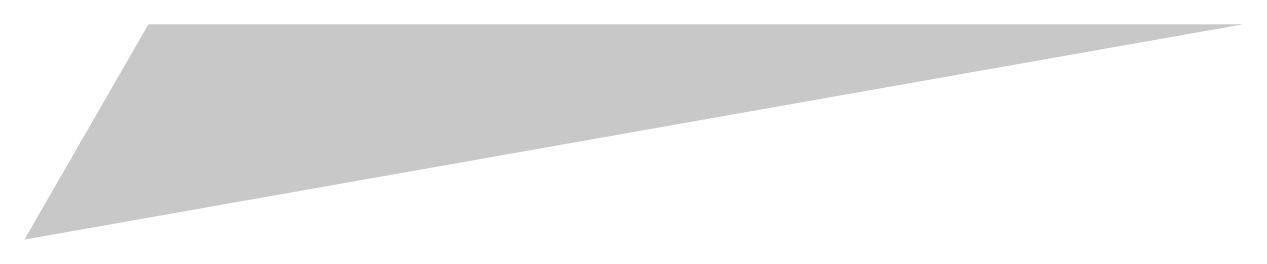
# Model space of a CAD drawing. Header units: millimetres. Extents: x -1.11 to 0, y -0.2 to 0.
import ezdxf

# ---------------------------------------------------------------- set-up
doc = ezdxf.new("R2010")
doc.units = ezdxf.units.MM

msp = doc.modelspace()

# ---------------------------------------------------------------- linework, layer by layer
msp.add_solid([(-1.1133, -0.1963), (0, 0), (-1, 0)])

doc.saveas('drawing.dxf')
